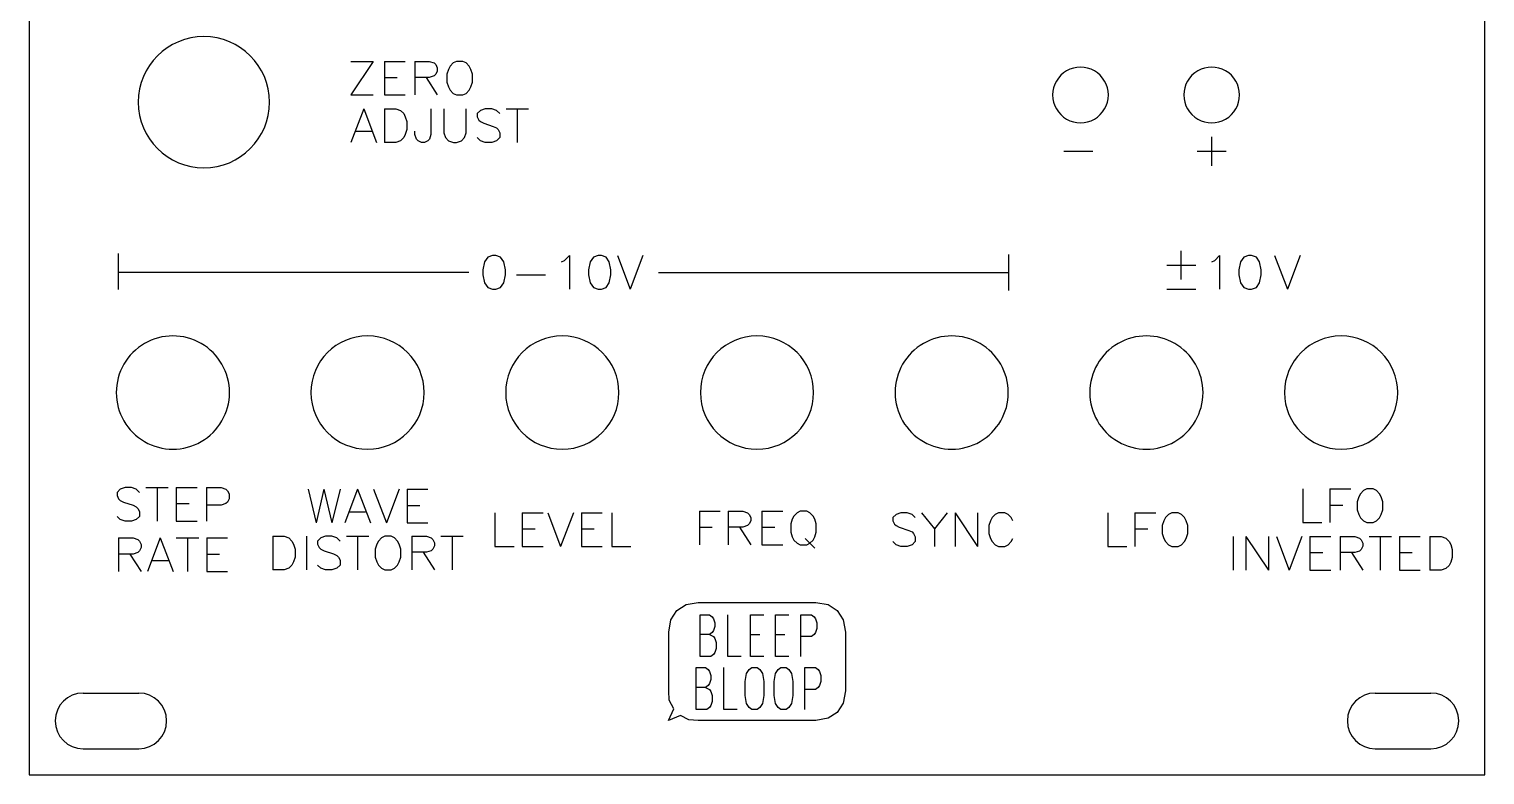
# Model space of a CAD drawing. Extents: x 0 to 81, y 0 to 128.
# Drawn here: x 0 to 80.9, y 0 to 41.5 of the extents above; entities that cross this region are included whole.
import ezdxf

# ---------------------------------------------------------------- set-up
doc = ezdxf.new("R2010")
doc.units = 0
for name, color, linetype in [('logo', 7, 'CONTINUOUS'), ('panel', 7, 'CONTINUOUS'), ('text', 7, 'CONTINUOUS')]:
    doc.layers.add(name, color=color, linetype=linetype)

msp = doc.modelspace()

# ---------------------------------------------------------------- linework, layer by layer
at = {"layer": 'logo', "color": 7}
for p, q in [((35.709101, 8.653693), (36.041612, 9.170373)), ((36.041612, 9.170373), (36.558298, 9.502889)), ((36.558298, 9.502889), (37.228441, 9.620549)), ((37.228441, 9.620549), (43.776471, 9.620554)), ((37.337613, 6.624743), (37.337613, 8.944913)), ((37.337613, 8.944913), (37.853201, 8.944913)), ((37.853201, 8.944913), (38.000516, 8.834428)), ((38.884393, 6.624743), (38.884393, 8.944913)), ((40.136557, 6.624743), (40.136557, 8.944913)), ((40.136557, 8.944913), (40.873118, 8.944913)), ((41.536022, 6.624743), (41.536022, 8.944913)), ((41.536022, 8.944913), (42.272583, 8.944913)), ((42.935487, 6.624743), (42.935487, 8.944913)), ((42.935487, 8.944913), (43.524733, 8.944913)), ((43.524733, 8.944913), (43.672048, 8.834428)), ((43.776471, 9.620554), (44.446629, 9.502892)), ((44.446629, 9.502892), (44.9633, 9.170373)), ((44.9633, 9.170373), (45.295826, 8.653693)), ((35.591437, 7.983543), (35.709101, 8.653693)), ((38.000516, 8.834428), (38.074174, 8.723945)), ((38.074174, 8.723945), (38.147831, 8.502976)), ((38.147831, 8.282008), (38.074174, 8.061038)), ((38.147831, 8.502976), (38.147831, 8.282008)), ((43.672048, 8.834428), (43.745705, 8.723945)), ((43.745705, 8.723945), (43.819363, 8.502976)), ((43.819363, 8.171523), (43.745705, 7.950555)), ((43.819363, 8.502976), (43.819363, 8.171523)), ((45.295826, 8.653693), (45.41349, 7.983546)), ((35.591437, 4.709528), (35.591437, 7.983543)), ((37.853201, 7.84007), (37.337613, 7.84007)), ((38.000516, 7.950555), (37.853201, 7.84007)), ((37.853201, 7.84007), (38.074174, 7.729586)), ((38.074174, 8.061038), (38.000516, 7.950555)), ((38.074174, 7.729586), (38.147831, 7.619101)), ((38.147831, 7.619101), (38.221489, 7.398133)), ((38.221489, 7.398133), (38.221489, 7.06668)), ((40.136557, 7.84007), (40.652145, 7.84007)), ((41.536022, 7.84007), (42.05161, 7.84007)), ((43.524733, 7.729586), (42.935487, 7.729586)), ((43.672048, 7.84007), (43.524733, 7.729586)), ((43.745705, 7.950555), (43.672048, 7.84007)), ((45.41349, 7.983546), (45.413475, 4.709528)), ((37.926858, 6.624743), (37.337613, 6.624743)), ((38.074174, 6.735228), (37.926858, 6.624743)), ((38.147831, 6.845711), (38.074174, 6.735228)), ((38.221489, 7.06668), (38.147831, 6.845711)), ((39.620954, 6.624743), (38.884393, 6.624743)), ((40.873118, 6.624743), (40.136557, 6.624743)), ((42.272583, 6.624743), (41.536022, 6.624743)), ((37.11664, 3.685861), (37.11664, 6.006031)), ((37.11664, 6.006031), (37.632243, 6.006031)), ((37.632243, 6.006031), (37.779558, 5.895546)), ((37.779558, 5.895546), (37.853201, 5.785063)), ((37.853201, 5.785063), (37.926858, 5.564094)), ((38.66342, 3.685861), (38.66342, 6.006031)), ((39.841927, 5.232641), (39.915584, 5.674578)), ((39.915584, 5.674578), (40.0629, 5.895546)), ((40.0629, 5.895546), (40.2102, 6.006031)), ((40.2102, 6.006031), (40.50483, 6.006031)), ((40.50483, 6.006031), (40.652145, 5.895546)), ((40.652145, 5.895546), (40.799461, 5.674578)), ((40.799461, 5.674578), (40.873118, 5.232641)), ((41.462364, 5.232641), (41.536022, 5.674578)), ((41.536022, 5.674578), (41.683337, 5.895546)), ((41.683337, 5.895546), (41.830637, 6.006031)), ((41.830637, 6.006031), (42.125268, 6.006031)), ((42.125268, 6.006031), (42.272583, 5.895546)), ((42.272583, 5.895546), (42.419898, 5.674578)), ((42.419898, 5.674578), (42.493541, 5.232641)), ((43.15646, 3.685861), (43.15646, 6.006031)), ((43.15646, 6.006031), (43.745705, 6.006031)), ((43.745705, 6.006031), (43.893021, 5.895546)), ((43.893021, 5.895546), (43.966678, 5.785063)), ((43.966678, 5.785063), (44.040321, 5.564094)), ((37.632243, 4.901188), (37.11664, 4.901188)), ((37.779558, 5.011673), (37.632243, 4.901188)), ((37.632243, 4.901188), (37.853201, 4.790704)), ((37.853201, 5.122156), (37.779558, 5.011673)), ((37.926858, 5.343126), (37.853201, 5.122156)), ((37.926858, 5.564094), (37.926858, 5.343126)), ((39.841927, 4.459251), (39.841927, 5.232641)), ((40.873118, 5.232641), (40.873118, 4.459251)), ((41.462364, 4.459251), (41.462364, 5.232641)), ((42.493541, 5.232641), (42.493541, 4.459251)), ((43.893021, 4.901188), (43.745705, 4.790704)), ((43.966678, 5.011673), (43.893021, 4.901188)), ((44.040321, 5.232641), (43.966678, 5.011673)), ((44.040321, 5.564094), (44.040321, 5.232641)), ((35.628003, 4.191941), (35.591437, 4.709528)), ((35.883964, 3.710148), (35.628003, 4.191941)), ((37.853201, 4.790704), (37.926858, 4.680219)), ((37.926858, 4.680219), (38.000516, 4.459251)), ((38.000516, 4.127798), (37.926858, 3.906829)), ((38.000516, 4.459251), (38.000516, 4.127798)), ((39.915584, 4.017314), (39.841927, 4.459251)), ((40.873118, 4.459251), (40.799461, 4.017314)), ((41.536022, 4.017314), (41.462364, 4.459251)), ((42.493541, 4.459251), (42.419898, 4.017314)), ((43.745705, 4.790704), (43.15646, 4.790704)), ((45.413475, 4.709528), (45.295826, 4.039377)), ((35.587477, 3.072532), (35.883964, 3.710148)), ((36.248911, 3.351316), (35.587477, 3.072532)), ((36.716951, 3.107368), (36.248911, 3.351316)), ((37.705901, 3.685861), (37.11664, 3.685861)), ((37.853201, 3.796346), (37.705901, 3.685861)), ((37.926858, 3.906829), (37.853201, 3.796346)), ((39.399981, 3.685861), (38.66342, 3.685861)), ((40.0629, 3.796346), (39.915584, 4.017314)), ((40.2102, 3.685861), (40.0629, 3.796346)), ((40.50483, 3.685861), (40.2102, 3.685861)), ((40.652145, 3.796346), (40.50483, 3.685861)), ((40.799461, 4.017314), (40.652145, 3.796346)), ((41.683337, 3.796346), (41.536022, 4.017314)), ((41.830637, 3.685861), (41.683337, 3.796346)), ((42.125268, 3.685861), (41.830637, 3.685861)), ((42.272583, 3.796346), (42.125268, 3.685861)), ((42.419898, 4.017314), (42.272583, 3.796346)), ((44.9633, 3.522697), (44.446629, 3.19018)), ((45.295826, 4.039377), (44.9633, 3.522697)), ((37.228441, 3.072519), (36.716951, 3.107368)), ((43.776471, 3.072519), (37.228441, 3.072519)), ((44.446629, 3.19018), (43.776471, 3.072519))]:
    msp.add_line(p, q, dxfattribs=at)
at = {"layer": 'panel', "color": 7}
for p, q in [((0.049801, 128.450048), (0.049801, 0.049849)), ((80.949967, 0.049849), (80.949967, 128.450048)), ((13.408298, 37.41085), (13.408298, 37.41085)), ((60.02573, 37.810539), (60.02573, 37.810539)), ((67.316726, 37.810539), (67.316726, 37.810539)), ((11.186042, 21.283374), (11.186042, 21.283374)), ((22.005681, 21.283374), (22.005681, 21.283374)), ((32.826318, 21.283374), (32.826318, 21.283374)), ((43.645956, 21.283374), (43.645956, 21.283374)), ((54.465597, 21.283374), (54.465597, 21.283374)), ((65.286234, 21.283374), (65.286234, 21.283374)), ((76.105872, 21.283374), (76.105872, 21.283374)), ((3.046211, 4.596358), (6.142246, 4.596358)), ((74.857522, 4.596358), (77.953557, 4.596358)), ((3.046211, 1.498641), (6.142246, 1.498641)), ((74.857522, 1.498641), (77.953557, 1.498641)), ((0.049801, 0.049849), (80.949967, 0.049849))]:
    msp.add_line(p, q, dxfattribs=at)
for points in [[(9.7628, 41.056628), (7.749989, 41.056628), (6.118069, 39.424582), (6.117302, 37.41085)], [(13.408298, 37.41085), (13.407532, 39.424582), (11.775612, 41.056628), (9.7628, 41.056628)], [(57.703597, 39.151837), (57.224617, 38.875171), (56.929553, 38.363871), (56.929553, 37.810539)], [(59.251686, 39.151837), (58.772706, 39.428503), (58.182578, 39.428503), (57.703597, 39.151837)], [(60.02573, 37.810539), (60.02573, 38.363871), (59.730666, 38.875171), (59.251686, 39.151837)], [(64.994593, 39.151837), (64.515613, 38.875171), (64.220549, 38.363871), (64.220549, 37.810539)], [(66.542682, 39.151837), (66.063702, 39.428503), (65.473574, 39.428503), (64.994593, 39.151837)], [(67.316726, 37.810539), (67.316726, 38.363871), (67.021662, 38.875171), (66.542682, 39.151837)], [(6.117302, 37.41085), (6.118069, 35.397117), (7.749989, 33.765071), (9.7628, 33.765071)], [(9.7628, 33.765071), (11.775612, 33.765071), (13.407532, 35.397117), (13.408298, 37.41085)], [(56.929553, 37.810539), (56.929553, 37.257207), (57.224617, 36.745907), (57.703597, 36.469241)], [(59.251686, 36.469241), (59.730666, 36.745907), (60.02573, 37.257207), (60.02573, 37.810539)], [(64.220549, 37.810539), (64.220549, 37.257207), (64.515613, 36.745907), (64.994593, 36.469241)], [(66.542682, 36.469241), (67.021662, 36.745907), (67.316726, 37.257207), (67.316726, 37.810539)], [(57.703597, 36.469241), (58.182578, 36.192575), (58.772706, 36.192575), (59.251686, 36.469241)], [(64.994593, 36.469241), (65.473574, 36.192575), (66.063702, 36.192575), (66.542682, 36.469241)], [(9.612985, 24.009238), (8.639573, 24.571494), (7.44028, 24.571494), (6.466869, 24.009238)], [(18.859566, 24.429105), (17.122727, 24.429105), (15.714459, 23.021008), (15.713452, 21.283374)], [(22.005681, 21.283374), (22.004674, 23.021008), (20.596405, 24.429105), (18.859566, 24.429105)], [(29.680203, 24.429105), (27.943364, 24.429105), (26.535096, 23.021008), (26.534089, 21.283374)], [(32.826318, 21.283374), (32.825311, 23.021008), (31.417043, 24.429105), (29.680203, 24.429105)], [(40.499842, 24.429105), (38.763002, 24.429105), (37.354734, 23.021008), (37.353727, 21.283374)], [(43.645956, 21.283374), (43.644949, 23.021008), (42.236681, 24.429105), (40.499842, 24.429105)], [(52.892539, 24.009238), (51.919127, 24.571494), (50.719835, 24.571494), (49.746423, 24.009238)], [(63.713176, 24.009238), (62.739764, 24.571494), (61.540472, 24.571494), (60.56706, 24.009238)], [(72.959758, 24.429105), (71.222918, 24.429105), (69.81465, 23.021008), (69.813643, 21.283374)], [(76.105872, 21.283374), (76.104865, 23.021008), (74.696597, 24.429105), (72.959758, 24.429105)], [(6.466869, 24.009238), (5.493457, 23.446981), (4.893811, 22.407887), (4.893811, 21.283374)], [(11.186042, 21.283374), (11.186042, 22.407887), (10.586396, 23.446981), (9.612985, 24.009238)], [(49.746423, 24.009238), (48.773012, 23.446981), (48.173365, 22.407887), (48.173365, 21.283374)], [(54.465597, 21.283374), (54.465597, 22.407887), (53.86595, 23.446981), (52.892539, 24.009238)], [(60.56706, 24.009238), (59.593649, 23.446981), (58.994002, 22.407887), (58.994002, 21.283374)], [(65.286234, 21.283374), (65.286234, 22.407887), (64.686588, 23.446981), (63.713176, 24.009238)], [(4.893811, 21.283374), (4.893811, 20.15886), (5.493457, 19.119767), (6.466869, 18.55751)], [(9.612985, 18.55751), (10.586396, 19.119767), (11.186042, 20.15886), (11.186042, 21.283374)], [(15.713452, 21.283374), (15.714459, 19.54574), (17.122727, 18.137643), (18.859566, 18.137643)], [(18.859566, 18.137643), (20.596405, 18.137643), (22.004674, 19.54574), (22.005681, 21.283374)], [(26.534089, 21.283374), (26.535096, 19.54574), (27.943364, 18.137643), (29.680203, 18.137643)], [(29.680203, 18.137643), (31.417043, 18.137643), (32.825311, 19.54574), (32.826318, 21.283374)], [(37.353727, 21.283374), (37.354734, 19.54574), (38.763002, 18.137643), (40.499842, 18.137643)], [(40.499842, 18.137643), (42.236681, 18.137643), (43.644949, 19.54574), (43.645956, 21.283374)], [(48.173365, 21.283374), (48.173365, 20.15886), (48.773012, 19.119767), (49.746423, 18.55751)], [(52.892539, 18.55751), (53.86595, 19.119767), (54.465597, 20.15886), (54.465597, 21.283374)], [(58.994002, 21.283374), (58.994002, 20.15886), (59.593649, 19.119767), (60.56706, 18.55751)], [(63.713176, 18.55751), (64.686588, 19.119767), (65.286234, 20.15886), (65.286234, 21.283374)], [(69.813643, 21.283374), (69.81465, 19.54574), (71.222918, 18.137643), (72.959758, 18.137643)], [(72.959758, 18.137643), (74.696597, 18.137643), (76.104865, 19.54574), (76.105872, 21.283374)], [(6.466869, 18.55751), (7.44028, 17.995253), (8.639573, 17.995253), (9.612985, 18.55751)], [(49.746423, 18.55751), (50.719835, 17.995253), (51.919127, 17.995253), (52.892539, 18.55751)], [(60.56706, 18.55751), (61.540472, 17.995253), (62.739764, 17.995253), (63.713176, 18.55751)], [(3.046094, 4.596334), (2.191721, 4.595469), (1.499573, 3.902303), (1.499573, 3.047538)], [(7.688791, 3.047538), (7.688791, 3.902303), (6.996643, 4.595469), (6.142269, 4.596334)], [(74.857414, 4.596334), (74.00304, 4.595469), (73.310892, 3.902303), (73.310892, 3.047538)], [(79.500113, 3.047538), (79.500113, 3.902303), (78.807965, 4.595469), (77.953591, 4.596334)], [(1.499573, 3.047538), (1.499573, 2.192773), (2.191721, 1.499606), (3.046094, 1.498741)], [(6.142269, 1.498741), (6.996643, 1.499606), (7.688791, 2.192773), (7.688791, 3.047538)], [(73.310892, 3.047538), (73.310892, 2.192773), (74.00304, 1.499606), (74.857414, 1.498741)], [(77.953591, 1.498741), (78.807965, 1.499606), (79.500113, 2.192773), (79.500113, 3.047538)]]:
    msp.add_open_spline(points, degree=3, dxfattribs=at)
at = {"layer": 'text', "color": 7}
for p, q in [((19.178205, 39.678646), (17.933601, 37.81033)), ((17.933601, 39.678646), (19.178205, 39.678646)), ((19.799091, 39.678646), (19.799091, 37.81033)), ((19.799091, 39.678646), (20.956205, 39.678646)), ((21.486791, 39.678646), (21.486791, 37.81033)), ((21.486791, 39.678646), (22.288304, 39.678646)), ((22.288304, 39.678646), (22.553594, 39.588335)), ((23.801013, 39.678646), (23.623212, 39.588335)), ((24.156614, 39.678646), (23.801013, 39.678646)), ((24.334414, 39.588335), (24.156614, 39.678646)), ((22.553594, 38.877133), (22.288304, 38.786822)), ((22.553594, 39.588335), (22.643905, 39.498024)), ((22.643905, 38.967444), (22.553594, 38.877133)), ((22.643905, 39.498024), (22.734216, 39.323045)), ((22.734216, 39.142423), (22.643905, 38.967444)), ((22.734216, 39.323045), (22.734216, 39.142423)), ((23.355101, 39.232734), (23.267611, 38.967444)), ((23.267611, 38.967444), (23.267611, 38.521532)), ((23.445412, 39.410534), (23.355101, 39.232734)), ((23.623212, 39.588335), (23.445412, 39.410534)), ((24.512215, 39.410534), (24.334414, 39.588335)), ((24.602526, 39.232734), (24.512215, 39.410534)), ((24.690015, 38.967444), (24.602526, 39.232734)), ((24.690015, 38.521532), (24.690015, 38.967444)), ((19.799091, 38.786822), (20.510293, 38.786822)), ((22.288304, 38.786822), (21.486791, 38.786822)), ((22.110503, 38.786822), (22.734216, 37.81033)), ((23.267611, 38.521532), (23.355101, 38.256242)), ((23.355101, 38.256242), (23.445412, 38.077031)), ((23.445412, 38.077031), (23.623212, 37.89923)), ((24.334414, 37.89923), (24.512215, 38.077031)), ((24.512215, 38.077031), (24.602526, 38.256242)), ((24.602526, 38.256242), (24.690015, 38.521532)), ((17.933601, 37.81033), (19.178205, 37.81033)), ((19.799091, 37.81033), (20.956205, 37.81033)), ((23.623212, 37.89923), (23.801013, 37.81033)), ((23.801013, 37.81033), (24.156614, 37.81033)), ((24.156614, 37.81033), (24.334414, 37.89923)), ((18.644803, 37.044166), (17.933601, 35.17585)), ((18.644803, 37.044166), (19.356005, 35.17585)), ((19.799091, 37.044166), (19.799091, 35.17585)), ((19.799091, 37.044166), (20.422803, 37.044166)), ((20.422803, 37.044166), (20.690915, 36.953855)), ((20.690915, 36.953855), (20.865894, 36.776054)), ((20.865894, 36.776054), (20.956205, 36.598254)), ((20.956205, 36.598254), (21.046516, 36.332964)), ((22.378613, 37.044166), (22.378613, 35.621762)), ((23.089811, 37.044166), (23.089811, 35.709251)), ((24.337236, 35.709251), (24.337236, 37.044166)), ((25.135932, 36.953855), (24.958131, 36.776054)), ((24.958131, 36.776054), (24.958131, 36.598254)), ((24.958131, 36.598254), (25.045621, 36.420453)), ((25.045621, 36.420453), (25.135932, 36.332964)), ((25.401222, 37.044166), (25.135932, 36.953855)), ((25.756823, 37.044166), (25.401222, 37.044166)), ((26.024934, 36.953855), (25.756823, 37.044166)), ((26.202735, 36.776054), (26.024934, 36.953855)), ((26.558331, 37.044166), (27.802934, 37.044166)), ((27.179222, 37.044166), (27.179222, 35.17585)), ((18.198891, 35.796741), (19.090715, 35.796741)), ((20.956205, 35.621762), (20.865894, 35.442551)), ((21.046516, 35.887052), (20.956205, 35.621762)), ((21.046516, 36.332964), (21.046516, 35.887052)), ((21.492432, 35.621762), (21.492432, 35.796741)), ((21.579921, 35.35365), (21.492432, 35.621762)), ((22.378613, 35.621762), (22.291123, 35.35365)), ((23.089811, 35.709251), (23.180122, 35.442551)), ((24.246925, 35.442551), (24.337236, 35.709251)), ((25.135932, 36.332964), (25.313732, 36.242653)), ((25.313732, 36.242653), (25.847134, 36.064852)), ((25.847134, 36.064852), (26.024934, 35.977363)), ((26.024934, 35.977363), (26.112424, 35.887052)), ((26.112424, 35.887052), (26.202735, 35.709251)), ((26.202735, 35.709251), (26.202735, 35.442551)), ((20.422803, 35.17585), (19.799091, 35.17585)), ((20.690915, 35.26475), (20.422803, 35.17585)), ((20.865894, 35.442551), (20.690915, 35.26475)), ((21.667411, 35.26475), (21.579921, 35.35365)), ((21.848033, 35.17585), (21.667411, 35.26475)), ((22.023012, 35.17585), (21.848033, 35.17585)), ((22.203634, 35.26475), (22.023012, 35.17585)), ((22.291123, 35.35365), (22.203634, 35.26475)), ((23.180122, 35.442551), (23.357922, 35.26475)), ((23.357922, 35.26475), (23.626034, 35.17585)), ((23.626034, 35.17585), (23.801013, 35.17585)), ((23.801013, 35.17585), (24.069124, 35.26475)), ((24.069124, 35.26475), (24.246925, 35.442551)), ((25.135932, 35.26475), (24.958131, 35.442551)), ((25.401222, 35.17585), (25.135932, 35.26475)), ((25.756823, 35.17585), (25.401222, 35.17585)), ((26.024934, 35.26475), (25.756823, 35.17585)), ((26.202735, 35.442551), (26.024934, 35.26475)), ((65.768688, 33.88473), (65.768688, 35.487756)), ((57.558837, 34.686243), (59.161863, 34.686243)), ((64.967175, 34.686243), (66.570201, 34.686243)), ((64.076908, 27.554567), (64.076908, 29.157593)), ((5, 29.000004), (5, 27)), ((25.359491, 28.538115), (25.272001, 28.092203)), ((25.540113, 28.803405), (25.359491, 28.538115)), ((25.805403, 28.893716), (25.540113, 28.803405)), ((25.983203, 28.893716), (25.805403, 28.893716)), ((26.251315, 28.803405), (25.983203, 28.893716)), ((26.426294, 28.538115), (26.251315, 28.803405)), ((26.516605, 28.092203), (26.426294, 28.538115)), ((29.629523, 28.538115), (29.804502, 28.625604)), ((29.804502, 28.625604), (30.072613, 28.893716)), ((30.072613, 28.893716), (30.072613, 27.0254)), ((31.226911, 28.538115), (31.139421, 28.092203)), ((31.407533, 28.803405), (31.226911, 28.538115)), ((31.672823, 28.893716), (31.407533, 28.803405)), ((31.850623, 28.893716), (31.672823, 28.893716)), ((32.118735, 28.803405), (31.850623, 28.893716)), ((32.293714, 28.538115), (32.118735, 28.803405)), ((32.384025, 28.092203), (32.293714, 28.538115)), ((32.739621, 28.893716), (33.450823, 27.0254)), ((34.162025, 28.893716), (33.450823, 27.0254)), ((54.471584, 28.959562), (54.471584, 26.95956)), ((63.275395, 28.35608), (64.878421, 28.35608)), ((65.767427, 28.538115), (65.942406, 28.625604)), ((65.942406, 28.625604), (66.210518, 28.893716)), ((66.210518, 28.893716), (66.210518, 27.0254)), ((67.364805, 28.538116), (67.277316, 28.092203)), ((67.545427, 28.803405), (67.364805, 28.538116)), ((67.810717, 28.893716), (67.545427, 28.803405)), ((67.988518, 28.893716), (67.810717, 28.893716)), ((68.256629, 28.803405), (67.988518, 28.893716)), ((68.431608, 28.538115), (68.256629, 28.803405)), ((68.521919, 28.092203), (68.431608, 28.538115)), ((69.262768, 28.893716), (69.97397, 27.0254)), ((70.685171, 28.893716), (69.97397, 27.0254)), ((24.488776, 27.95956), (5, 27.95956)), ((25.272001, 28.092203), (25.272001, 27.826913)), ((25.272001, 27.826913), (25.359491, 27.381001)), ((26.426294, 27.381001), (26.516605, 27.826913)), ((26.516605, 27.826913), (26.516605, 28.092203)), ((27.137491, 27.826913), (28.740517, 27.826913)), ((31.139421, 28.092203), (31.139421, 27.826913)), ((31.139421, 27.826913), (31.226911, 27.381001)), ((32.293714, 27.381001), (32.384025, 27.826913)), ((32.384025, 27.826913), (32.384025, 28.092203)), ((35.028348, 27.95956), (54.521584, 27.95956)), ((67.277316, 28.092203), (67.277316, 27.826914)), ((67.277316, 27.826914), (67.364805, 27.381001)), ((68.431608, 27.381001), (68.521919, 27.826913)), ((68.521919, 27.826913), (68.521919, 28.092203)), ((25.359491, 27.381001), (25.540113, 27.1143)), ((25.540113, 27.1143), (25.805403, 27.0254)), ((25.805403, 27.0254), (25.983203, 27.0254)), ((25.983203, 27.0254), (26.251315, 27.1143)), ((26.251315, 27.1143), (26.426294, 27.381001)), ((31.226911, 27.381001), (31.407533, 27.1143)), ((31.407533, 27.1143), (31.672823, 27.0254)), ((31.672823, 27.0254), (31.850623, 27.0254)), ((31.850623, 27.0254), (32.118735, 27.1143)), ((32.118735, 27.1143), (32.293714, 27.381001)), ((63.275395, 27.0254), (64.878421, 27.0254)), ((67.364805, 27.381001), (67.545427, 27.114301)), ((67.545427, 27.114301), (67.810717, 27.0254)), ((67.810717, 27.0254), (67.988518, 27.0254)), ((67.988518, 27.0254), (68.256629, 27.1143)), ((68.256629, 27.1143), (68.431608, 27.381001)), ((5.116202, 15.915905), (4.938401, 15.738104)), ((4.938401, 15.738104), (4.938401, 15.560304)), ((4.938401, 15.560304), (5.025891, 15.382503)), ((5.025891, 15.382503), (5.116202, 15.295014)), ((5.381492, 16.006216), (5.116202, 15.915905)), ((5.737093, 16.006216), (5.381492, 16.006216)), ((6.005204, 15.915905), (5.737093, 16.006216)), ((6.183005, 15.738104), (6.005204, 15.915905)), ((6.538601, 16.006216), (7.783204, 16.006216)), ((7.159492, 16.006216), (7.159492, 14.1379)), ((8.226301, 16.006216), (8.226301, 14.1379)), ((8.226301, 16.006216), (9.383415, 16.006216)), ((9.913991, 16.006216), (9.913991, 14.1379)), ((9.913991, 16.006216), (10.715504, 16.006216)), ((10.715504, 16.006216), (10.980794, 15.915905)), ((10.980794, 15.915905), (11.071105, 15.825594)), ((11.071105, 15.825594), (11.161416, 15.650615)), ((11.161416, 15.382503), (11.071105, 15.204703)), ((11.161416, 15.650615), (11.161416, 15.382503)), ((15.549532, 15.910682), (15.992622, 14.042366)), ((16.435713, 15.910682), (15.992622, 14.042366)), ((16.435713, 15.910682), (16.881625, 14.042366)), ((17.327537, 15.910682), (16.881625, 14.042366)), ((18.304033, 15.910682), (17.592831, 14.042366)), ((18.304033, 15.910682), (19.015235, 14.042366)), ((19.193031, 15.910682), (19.904233, 14.042366)), ((20.615435, 15.910682), (19.904233, 14.042366)), ((21.058521, 15.910682), (21.058521, 14.042366)), ((21.058521, 15.910682), (22.215635, 15.910682)), ((70.826041, 15.929136), (70.826041, 14.06082)), ((72.338761, 15.929136), (72.338761, 14.06082)), ((72.338761, 15.929136), (73.495875, 15.929136)), ((73.938961, 15.483224), (73.851471, 15.217934)), ((74.029272, 15.661024), (73.938961, 15.483224)), ((74.207072, 15.838825), (74.029272, 15.661024)), ((74.384873, 15.929136), (74.207072, 15.838825)), ((74.740474, 15.929136), (74.384873, 15.929136)), ((74.918274, 15.838825), (74.740474, 15.929136)), ((75.096075, 15.661024), (74.918274, 15.838825)), ((75.186386, 15.483224), (75.096075, 15.661024)), ((75.273875, 15.217934), (75.186386, 15.483224)), ((5.116202, 15.295014), (5.294002, 15.204703)), ((5.294002, 15.204703), (5.827404, 15.026902)), ((5.827404, 15.026902), (6.005204, 14.939413)), ((6.005204, 14.939413), (6.092694, 14.849102)), ((6.092694, 14.849102), (6.183005, 14.671301)), ((6.183005, 14.671301), (6.183005, 14.404601)), ((8.226301, 15.114392), (8.937503, 15.114392)), ((10.715504, 15.026902), (9.913991, 15.026902)), ((10.980794, 15.114392), (10.715504, 15.026902)), ((11.071105, 15.204703), (10.980794, 15.114392)), ((17.858121, 14.663257), (18.749945, 14.663257)), ((21.058521, 15.018858), (21.769723, 15.018858)), ((25.939891, 14.606216), (25.939891, 12.7379)), ((27.452611, 14.606216), (27.452611, 12.7379)), ((27.452611, 14.606216), (28.609725, 14.606216)), ((28.875011, 14.606216), (29.586213, 12.7379)), ((30.297415, 14.606216), (29.586213, 12.7379)), ((30.740501, 14.606216), (30.740501, 12.7379)), ((30.740501, 14.606216), (31.897615, 14.606216)), ((32.428201, 14.606216), (32.428201, 12.7379)), ((37.304491, 14.695116), (37.304491, 12.8268)), ((37.304491, 14.695116), (38.461605, 14.695116)), ((38.904691, 14.695116), (38.904691, 12.8268)), ((38.904691, 14.695116), (39.706204, 14.695116)), ((39.706204, 14.695116), (39.971494, 14.604805)), ((39.971494, 14.604805), (40.061805, 14.514494)), ((40.773011, 14.695116), (40.773011, 12.8268)), ((40.773011, 14.695116), (41.930125, 14.695116)), ((42.728812, 14.604805), (42.551012, 14.427004)), ((42.906613, 14.695116), (42.728812, 14.604805)), ((43.262214, 14.695116), (42.906613, 14.695116)), ((43.440014, 14.604805), (43.262214, 14.695116)), ((43.617815, 14.427004), (43.440014, 14.604805)), ((48.491592, 14.606216), (48.226302, 14.515905)), ((48.847193, 14.606216), (48.491592, 14.606216)), ((49.115304, 14.515905), (48.847193, 14.606216)), ((49.648701, 14.606216), (50.359903, 13.714392)), ((51.071105, 14.606216), (50.359903, 13.714392)), ((51.514201, 14.606216), (51.514201, 12.7379)), ((51.514201, 14.606216), (52.761626, 12.7379)), ((52.761626, 14.606216), (52.761626, 12.7379)), ((53.915913, 14.606216), (53.738112, 14.515905)), ((54.271514, 14.606216), (53.915913, 14.606216)), ((54.449314, 14.515905), (54.271514, 14.606216)), ((59.993091, 14.606216), (59.993091, 12.7379)), ((61.505811, 14.606216), (61.505811, 12.7379)), ((61.505811, 14.606216), (62.662925, 14.606216)), ((63.551923, 14.606216), (63.374122, 14.515905)), ((63.907524, 14.606216), (63.551923, 14.606216)), ((64.085324, 14.515905), (63.907524, 14.606216)), ((72.338761, 15.037312), (73.049963, 15.037312)), ((73.851471, 15.217934), (73.851471, 14.772022)), ((73.851471, 14.772022), (73.938961, 14.506732)), ((75.186386, 14.506732), (75.273875, 14.772022)), ((75.273875, 14.772022), (75.273875, 15.217934)), ((5.116202, 14.2268), (4.938401, 14.404601)), ((5.381492, 14.1379), (5.116202, 14.2268)), ((5.737093, 14.1379), (5.381492, 14.1379)), ((6.005204, 14.2268), (5.737093, 14.1379)), ((6.183005, 14.404601), (6.005204, 14.2268)), ((8.226301, 14.1379), (9.383415, 14.1379)), ((21.058521, 14.042366), (22.215635, 14.042366)), ((37.304491, 13.803292), (38.015693, 13.803292)), ((39.706204, 13.803292), (38.904691, 13.803292)), ((39.528403, 13.803292), (40.152116, 12.8268)), ((39.971494, 13.893603), (39.706204, 13.803292)), ((40.061805, 13.983914), (39.971494, 13.893603)), ((40.061805, 14.514494), (40.152116, 14.339515)), ((40.152116, 14.158893), (40.061805, 13.983914)), ((40.152116, 14.339515), (40.152116, 14.158893)), ((40.773011, 13.803292), (41.484213, 13.803292)), ((42.460701, 14.249204), (42.373211, 13.983914)), ((42.373211, 13.983914), (42.373211, 13.538002)), ((42.551012, 14.427004), (42.460701, 14.249204)), ((43.708126, 14.249204), (43.617815, 14.427004)), ((43.795615, 13.983914), (43.708126, 14.249204)), ((43.795615, 13.538002), (43.795615, 13.983914)), ((48.226302, 14.515905), (48.048501, 14.338104)), ((48.048501, 14.338104), (48.048501, 14.160304)), ((48.048501, 14.160304), (48.135991, 13.982503)), ((48.135991, 13.982503), (48.226302, 13.895014)), ((48.226302, 13.895014), (48.404102, 13.804703)), ((48.404102, 13.804703), (48.937504, 13.626902)), ((49.293105, 14.338104), (49.115304, 14.515905)), ((53.470001, 14.160304), (53.382511, 13.895014)), ((53.382511, 13.895014), (53.382511, 13.449102)), ((53.560312, 14.338104), (53.470001, 14.160304)), ((53.738112, 14.515905), (53.560312, 14.338104)), ((54.627115, 14.338104), (54.449314, 14.515905)), ((54.717426, 14.160304), (54.627115, 14.338104)), ((63.106011, 14.160304), (63.018521, 13.895014)), ((63.018521, 13.895014), (63.018521, 13.449102)), ((63.196322, 14.338104), (63.106011, 14.160304)), ((63.374122, 14.515905), (63.196322, 14.338104)), ((64.263125, 14.338104), (64.085324, 14.515905)), ((64.353436, 14.160304), (64.263125, 14.338104)), ((64.440925, 13.895014), (64.353436, 14.160304)), ((64.440925, 13.449102), (64.440925, 13.895014)), ((70.826041, 14.06082), (71.892844, 14.06082)), ((73.938961, 14.506732), (74.029272, 14.327521)), ((74.029272, 14.327521), (74.207072, 14.14972)), ((74.207072, 14.14972), (74.384873, 14.06082)), ((74.384873, 14.06082), (74.740474, 14.06082)), ((74.740474, 14.06082), (74.918274, 14.14972)), ((74.918274, 14.14972), (75.096075, 14.327521)), ((75.096075, 14.327521), (75.186386, 14.506732)), ((5.025891, 13.206216), (5.025891, 11.3379)), ((5.025891, 13.206216), (5.827404, 13.206216)), ((5.827404, 13.206216), (6.092694, 13.115905)), ((6.092694, 13.115905), (6.183005, 13.025594)), ((6.183005, 13.025594), (6.273316, 12.850615)), ((7.340123, 13.206216), (6.628921, 11.3379)), ((7.340123, 13.206216), (8.051325, 11.3379)), ((8.229121, 13.206216), (9.473724, 13.206216)), ((8.850012, 13.206216), (8.850012, 11.3379)), ((9.916811, 13.206216), (9.916811, 11.3379)), ((9.916811, 13.206216), (11.073925, 13.206216)), ((13.590901, 13.301763), (13.590901, 11.433447)), ((13.590901, 13.301763), (14.214614, 13.301763)), ((14.214614, 13.301763), (14.482726, 13.211452)), ((14.482726, 13.211452), (14.657704, 13.033651)), ((14.657704, 13.033651), (14.748016, 12.855851)), ((15.459221, 13.301763), (15.459221, 11.433447)), ((16.260733, 13.211452), (16.082932, 13.033651)), ((16.082932, 13.033651), (16.082932, 12.855851)), ((16.526022, 13.301763), (16.260733, 13.211452)), ((16.881623, 13.301763), (16.526022, 13.301763)), ((17.149735, 13.211452), (16.881623, 13.301763)), ((17.327536, 13.033651), (17.149735, 13.211452)), ((17.683132, 13.301763), (18.927735, 13.301763)), ((18.304022, 13.301763), (18.304022, 11.433447)), ((19.461143, 13.033651), (19.370831, 12.855851)), ((19.638943, 13.211452), (19.461143, 13.033651)), ((19.816744, 13.301763), (19.638943, 13.211452)), ((20.172345, 13.301763), (19.816744, 13.301763)), ((20.350145, 13.211452), (20.172345, 13.301763)), ((20.527946, 13.033651), (20.350145, 13.211452)), ((20.618257, 12.855851), (20.527946, 13.033651)), ((21.326631, 13.301763), (21.326631, 11.433447)), ((21.326631, 13.301763), (22.128145, 13.301763)), ((22.128145, 13.301763), (22.393434, 13.211452)), ((22.393434, 13.211452), (22.483746, 13.121141)), ((22.483746, 13.121141), (22.574057, 12.946162)), ((22.574057, 12.946162), (22.574057, 12.76554)), ((22.929662, 13.301763), (24.174265, 13.301763)), ((23.550552, 13.301763), (23.550552, 11.433447)), ((27.452611, 13.714392), (28.163813, 13.714392)), ((30.740501, 13.714392), (31.451703, 13.714392)), ((42.373211, 13.538002), (42.460701, 13.272712)), ((42.460701, 13.272712), (42.551012, 13.093501)), ((42.551012, 13.093501), (42.728812, 12.9157)), ((43.171903, 13.182401), (43.708126, 12.649)), ((43.440014, 12.9157), (43.617815, 13.093501)), ((43.617815, 13.093501), (43.708126, 13.272712)), ((43.708126, 13.272712), (43.795615, 13.538002)), ((48.226302, 12.8268), (48.048501, 13.004601)), ((48.937504, 13.626902), (49.115304, 13.539413)), ((49.115304, 13.539413), (49.202794, 13.449102)), ((49.293105, 13.004601), (49.115304, 12.8268)), ((49.202794, 13.449102), (49.293105, 13.271301)), ((49.293105, 13.271301), (49.293105, 13.004601)), ((50.359903, 13.714392), (50.359903, 12.7379)), ((53.382511, 13.449102), (53.470001, 13.183812)), ((53.470001, 13.183812), (53.560312, 13.004601)), ((53.560312, 13.004601), (53.738112, 12.8268)), ((54.449314, 12.8268), (54.627115, 13.004601)), ((54.627115, 13.004601), (54.717426, 13.183812)), ((61.505811, 13.714392), (62.217013, 13.714392)), ((63.018521, 13.449102), (63.106011, 13.183812)), ((63.106011, 13.183812), (63.196322, 13.004601)), ((63.196322, 13.004601), (63.374122, 12.8268)), ((64.085324, 12.8268), (64.263125, 13.004601)), ((64.263125, 13.004601), (64.353436, 13.183812)), ((64.353436, 13.183812), (64.440925, 13.449102)), ((66.959591, 13.283306), (66.959591, 11.41499)), ((67.670793, 13.283306), (67.670793, 11.41499)), ((67.670793, 13.283306), (68.918218, 11.41499)), ((68.918218, 13.283306), (68.918218, 11.41499)), ((69.361311, 13.283306), (70.072513, 11.41499)), ((70.783715, 13.283306), (70.072513, 11.41499)), ((71.226801, 13.283306), (71.226801, 11.41499)), ((71.226801, 13.283306), (72.383915, 13.283306)), ((72.914501, 13.283306), (72.914501, 11.41499)), ((72.914501, 13.283306), (73.716014, 13.283306)), ((73.716014, 13.283306), (73.981304, 13.192995)), ((73.981304, 13.192995), (74.071615, 13.102684)), ((74.071615, 13.102684), (74.161926, 12.927705)), ((74.517521, 13.283306), (75.762124, 13.283306)), ((75.138412, 13.283306), (75.138412, 11.41499)), ((76.205221, 13.283306), (76.205221, 11.41499)), ((76.205221, 13.283306), (77.362335, 13.283306)), ((77.892891, 13.283306), (77.892891, 11.41499)), ((77.892891, 13.283306), (78.516603, 13.283306)), ((78.516603, 13.283306), (78.784715, 13.192995)), ((78.784715, 13.192995), (78.959694, 13.015194)), ((78.959694, 13.015194), (79.050005, 12.837394)), ((5.827404, 12.314392), (5.025891, 12.314392)), ((5.649603, 12.314392), (6.273316, 11.3379)), ((6.092694, 12.404703), (5.827404, 12.314392)), ((6.183005, 12.495014), (6.092694, 12.404703)), ((6.273316, 12.669993), (6.183005, 12.495014)), ((6.273316, 12.850615), (6.273316, 12.669993)), ((9.916811, 12.314392), (10.628013, 12.314392)), ((14.748016, 12.855851), (14.838327, 12.590561)), ((14.838327, 12.144649), (14.748016, 11.879359)), ((14.838327, 12.590561), (14.838327, 12.144649)), ((16.082932, 12.855851), (16.170421, 12.67805)), ((16.170421, 12.67805), (16.260733, 12.590561)), ((16.260733, 12.590561), (16.438533, 12.50025)), ((16.438533, 12.50025), (16.971935, 12.322449)), ((16.971935, 12.322449), (17.149735, 12.23496)), ((17.149735, 12.23496), (17.237224, 12.144649)), ((17.237224, 12.144649), (17.327536, 11.966848)), ((19.370831, 12.855851), (19.283342, 12.590561)), ((19.283342, 12.590561), (19.283342, 12.144649)), ((19.283342, 12.144649), (19.370831, 11.879359)), ((20.705746, 12.590561), (20.618257, 12.855851)), ((20.618257, 11.879359), (20.705746, 12.144649)), ((20.705746, 12.144649), (20.705746, 12.590561)), ((22.128145, 12.409939), (21.326631, 12.409939)), ((21.950344, 12.409939), (22.574057, 11.433447)), ((22.393434, 12.50025), (22.128145, 12.409939)), ((22.483746, 12.590561), (22.393434, 12.50025)), ((22.574057, 12.76554), (22.483746, 12.590561)), ((25.939891, 12.7379), (27.006694, 12.7379)), ((27.452611, 12.7379), (28.609725, 12.7379)), ((30.740501, 12.7379), (31.897615, 12.7379)), ((32.428201, 12.7379), (33.495004, 12.7379)), ((40.773011, 12.8268), (41.930125, 12.8268)), ((42.728812, 12.9157), (42.906613, 12.8268)), ((42.906613, 12.8268), (43.262214, 12.8268)), ((43.262214, 12.8268), (43.440014, 12.9157)), ((48.491592, 12.7379), (48.226302, 12.8268)), ((48.847193, 12.7379), (48.491592, 12.7379)), ((49.115304, 12.8268), (48.847193, 12.7379)), ((53.738112, 12.8268), (53.915913, 12.7379)), ((53.915913, 12.7379), (54.271514, 12.7379)), ((54.271514, 12.7379), (54.449314, 12.8268)), ((59.993091, 12.7379), (61.059894, 12.7379)), ((63.374122, 12.8268), (63.551923, 12.7379)), ((63.551923, 12.7379), (63.907524, 12.7379)), ((63.907524, 12.7379), (64.085324, 12.8268)), ((71.226801, 12.391482), (71.938003, 12.391482)), ((73.716014, 12.391482), (72.914501, 12.391482)), ((73.538213, 12.391482), (74.161926, 11.41499)), ((73.981304, 12.481793), (73.716014, 12.391482)), ((74.071615, 12.572104), (73.981304, 12.481793)), ((74.161926, 12.747083), (74.071615, 12.572104)), ((74.161926, 12.927705), (74.161926, 12.747083)), ((76.205221, 12.391482), (76.916423, 12.391482)), ((79.050005, 12.837394), (79.140316, 12.572104)), ((79.140316, 12.572104), (79.140316, 12.126192)), ((6.894211, 11.958791), (7.786035, 11.958791)), ((9.916811, 11.3379), (11.073925, 11.3379)), ((14.214614, 11.433447), (13.590901, 11.433447)), ((14.482726, 11.522347), (14.214614, 11.433447)), ((14.657704, 11.700148), (14.482726, 11.522347)), ((14.748016, 11.879359), (14.657704, 11.700148)), ((16.260733, 11.522347), (16.082932, 11.700148)), ((16.526022, 11.433447), (16.260733, 11.522347)), ((16.881623, 11.433447), (16.526022, 11.433447)), ((17.149735, 11.522347), (16.881623, 11.433447)), ((17.327536, 11.700148), (17.149735, 11.522347)), ((17.327536, 11.966848), (17.327536, 11.700148)), ((19.370831, 11.879359), (19.461143, 11.700148)), ((19.461143, 11.700148), (19.638943, 11.522347)), ((19.638943, 11.522347), (19.816744, 11.433447)), ((19.816744, 11.433447), (20.172345, 11.433447)), ((20.172345, 11.433447), (20.350145, 11.522347)), ((20.350145, 11.522347), (20.527946, 11.700148)), ((20.527946, 11.700148), (20.618257, 11.879359)), ((71.226801, 11.41499), (72.383915, 11.41499)), ((76.205221, 11.41499), (77.362335, 11.41499)), ((78.516603, 11.41499), (77.892891, 11.41499)), ((78.784715, 11.50389), (78.516603, 11.41499)), ((78.959694, 11.681691), (78.784715, 11.50389)), ((79.050005, 11.860902), (78.959694, 11.681691)), ((79.140316, 12.126192), (79.050005, 11.860902))]:
    msp.add_line(p, q, dxfattribs=at)

doc.saveas('drawing.dxf')
